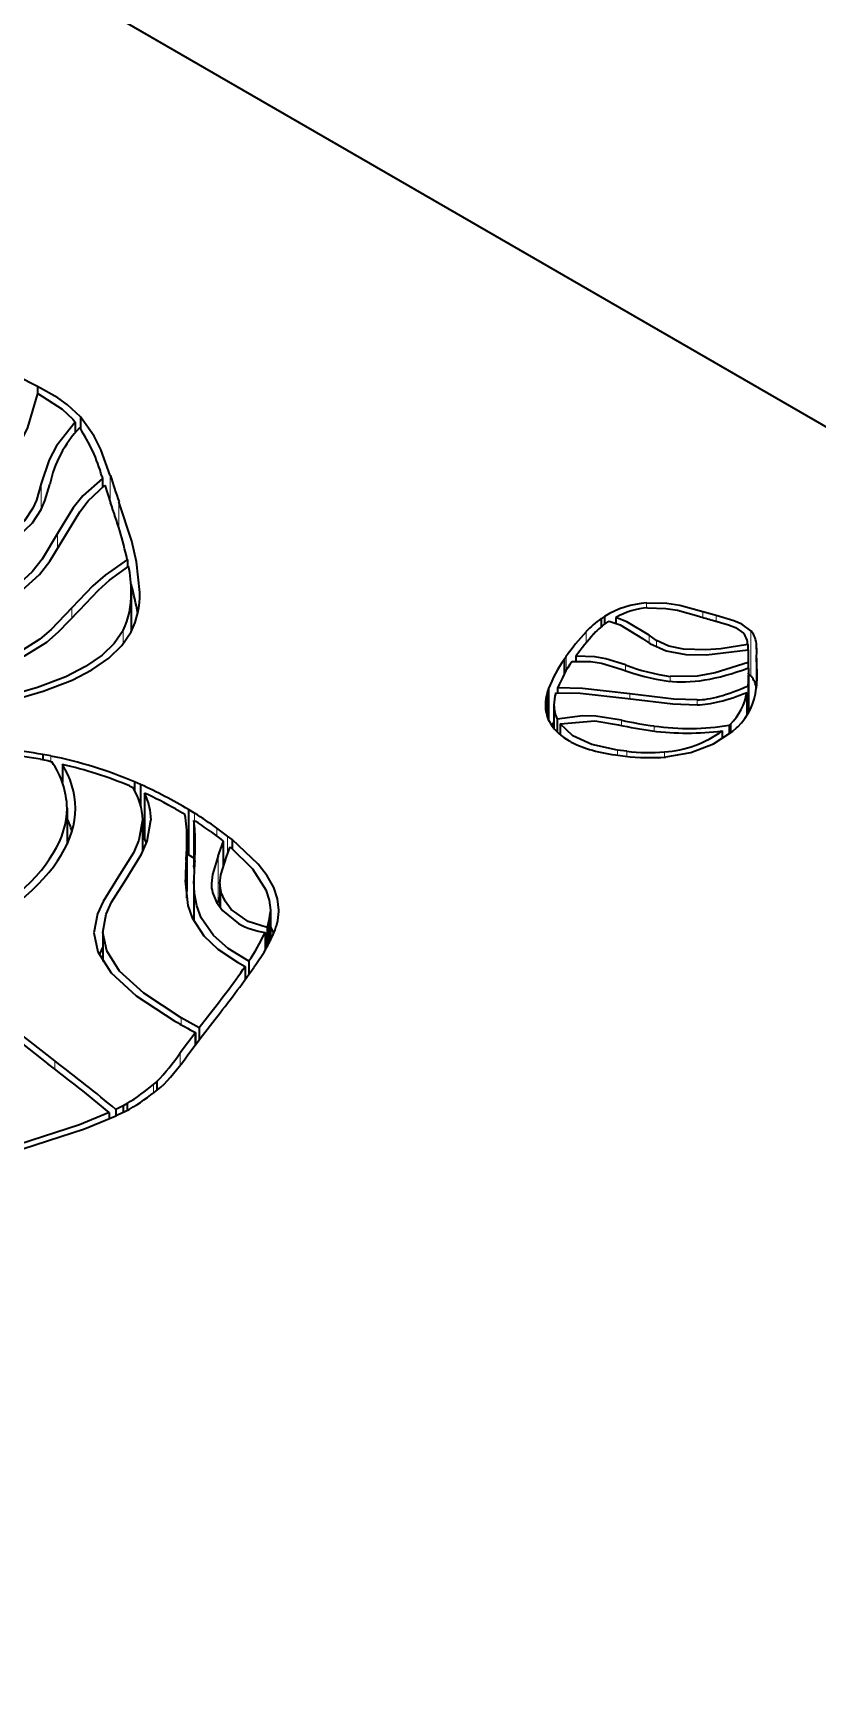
# Model space of a CAD drawing. Extents: x -131 to 1002, y -402 to 783.
# Drawn here: x 737.15 to 744.22, y 595.79 to 610.67 of the extents above; entities that cross this region are included whole.
import ezdxf

# ---------------------------------------------------------------- set-up
doc = ezdxf.new("R2010")
doc.units = 0

msp = doc.modelspace()

# ---------------------------------------------------------------- linework, layer by layer
at = {"color": 7, "lineweight": 35}
msp.add_line((763.909, 595.794), (717.41, 622.64), dxfattribs=at)
at = {"color": 7, "lineweight": 35, "ltscale": 0.012901}
msp.add_line((737.186, 607.479), (736.725, 607.711), dxfattribs=at)
at = {"color": 7, "lineweight": 35, "ltscale": 0.001974}
msp.add_line((737.186, 607.479), (737.186, 607.4), dxfattribs=at)
at = {"color": 7, "lineweight": 35, "ltscale": 0.000828277}
msp.add_line((737.507, 607.185), (737.526, 607.158), dxfattribs=at)
at = {"color": 7, "lineweight": 35, "ltscale": 0.002452}
msp.add_line((737.526, 607.158), (737.526, 607.06), dxfattribs=at)
at = {"color": 7, "lineweight": 35, "ltscale": 0.002849}
msp.add_line((737.576, 607.205), (737.576, 607.091), dxfattribs=at)
at = {"color": 7, "lineweight": 35, "ltscale": 0.000552975}
msp.add_line((737.768, 606.668), (737.775, 606.647), dxfattribs=at)
at = {"color": 7, "lineweight": 13, "ltscale": 0.005939}
msp.add_line((737.844, 606.676), (737.844, 606.438), dxfattribs=at)
at = {"color": 7, "lineweight": 13, "ltscale": 0.005721}
msp.add_line((737.221, 606.602), (737.221, 606.373), dxfattribs=at)
at = {"color": 7, "lineweight": 35, "ltscale": 0.001889}
msp.add_line((737.775, 606.647), (737.775, 606.571), dxfattribs=at)
at = {"color": 7, "lineweight": 35, "ltscale": 0.004144}
msp.add_line((737.795, 606.587), (737.847, 606.43), dxfattribs=at)
at = {"color": 7, "lineweight": 13, "ltscale": 0.005923}
msp.add_line((737.922, 606.438), (737.922, 606.201), dxfattribs=at)
at = {"color": 7, "lineweight": 13, "ltscale": 0.003571}
msp.add_line((737.368, 606.153), (737.368, 606.01), dxfattribs=at)
at = {"color": 7, "lineweight": 35, "ltscale": 0.001694}
msp.add_line((737.998, 605.918), (737.998, 605.851), dxfattribs=at)
at = {"color": 7, "lineweight": 13, "ltscale": 0.00239}
msp.add_line((737.497, 605.481), (737.497, 605.386), dxfattribs=at)
at = {"color": 7, "lineweight": 35, "ltscale": 0.008749}
msp.add_line((738.033, 605.618), (738.033, 605.268), dxfattribs=at)
at = {"color": 7, "lineweight": 13, "ltscale": 0.00112}
msp.add_line((742.684, 605.525), (742.684, 605.481), dxfattribs=at)
at = {"color": 7, "lineweight": 35, "ltscale": 0.00093402}
msp.add_line((742.305, 605.405), (742.274, 605.384), dxfattribs=at)
at = {"color": 7, "lineweight": 35, "ltscale": 0.001826}
msp.add_line((742.274, 605.384), (742.274, 605.311), dxfattribs=at)
at = {"color": 7, "lineweight": 35, "ltscale": 0.001721}
msp.add_line((742.305, 605.405), (742.305, 605.336), dxfattribs=at)
at = {"color": 7, "lineweight": 35, "ltscale": 0.000390208}
msp.add_line((742.332, 605.355), (742.345, 605.363), dxfattribs=at)
at = {"color": 7, "lineweight": 35, "ltscale": 0.001256}
msp.add_line((742.407, 605.395), (742.407, 605.345), dxfattribs=at)
at = {"color": 7, "lineweight": 35, "ltscale": 0.003104}
msp.add_line((743.312, 605.412), (743.193, 605.445), dxfattribs=at)
at = {"color": 7, "lineweight": 13, "ltscale": 0.001259}
msp.add_line((743.193, 605.445), (743.193, 605.395), dxfattribs=at)
at = {"color": 7, "lineweight": 13, "ltscale": 0.001212}
msp.add_line((743.312, 605.412), (743.312, 605.363), dxfattribs=at)
at = {"color": 7, "lineweight": 13, "ltscale": 0.003104}
msp.add_line((737.959, 605.279), (737.959, 605.155), dxfattribs=at)
at = {"color": 7, "lineweight": 13, "ltscale": 0.002515}
msp.add_line((742.138, 605.267), (742.138, 605.166), dxfattribs=at)
at = {"color": 7, "lineweight": 35, "ltscale": 0.002021}
for p, q in [((742.648, 605.205), (742.714, 605.159)), ((742.773, 605.188), (742.707, 605.234))]:
    msp.add_line(p, q, dxfattribs=at)
at = {"color": 7, "lineweight": 13, "ltscale": 0.001736}
msp.add_line((742.707, 605.234), (742.707, 605.164), dxfattribs=at)
at = {"color": 7, "lineweight": 13, "ltscale": 0.001553}
msp.add_line((742.773, 605.188), (742.773, 605.126), dxfattribs=at)
at = {"color": 7, "lineweight": 13, "ltscale": 0.010207}
for p, q in [((743.626, 605.275), (743.626, 604.866)), ((738.819, 603.244), (738.819, 602.836))]:
    msp.add_line(p, q, dxfattribs=at)
at = {"color": 7, "lineweight": 35, "ltscale": 0.000724784}
msp.add_line((741.957, 605.04), (741.94, 605.017), dxfattribs=at)
at = {"color": 7, "lineweight": 13, "ltscale": 0.003172}
msp.add_line((741.957, 605.04), (741.957, 604.913), dxfattribs=at)
at = {"color": 7, "lineweight": 35, "ltscale": 0.00108}
msp.add_line((742.045, 605.045), (742.045, 605.002), dxfattribs=at)
at = {"color": 7, "lineweight": 35, "ltscale": 0.001161}
msp.add_line((743.597, 605.15), (743.597, 605.103), dxfattribs=at)
at = {"color": 7, "lineweight": 35, "ltscale": 0.000621063}
msp.add_line((743.6, 605.104), (743.601, 605.079), dxfattribs=at)
at = {"color": 7, "lineweight": 35, "ltscale": 0.000529515}
msp.add_line((743.601, 605.079), (743.6, 605.058), dxfattribs=at)
at = {"color": 7, "lineweight": 35, "ltscale": 0.000679059}
msp.add_line((743.6, 605.058), (743.6, 605.031), dxfattribs=at)
at = {"color": 7, "lineweight": 13, "ltscale": 0.001335}
msp.add_line((743.6, 605.058), (743.6, 605.004), dxfattribs=at)
at = {"color": 7, "lineweight": 35, "ltscale": 0.000656172}
msp.add_line((743.6, 605.031), (743.6, 605.004), dxfattribs=at)
at = {"color": 7, "lineweight": 35, "ltscale": 0.001979}
for p, q in [((743.601, 605.079), (743.601, 605)), ((743.44, 604.432), (743.44, 604.352))]:
    msp.add_line(p, q, dxfattribs=at)
at = {"color": 7, "lineweight": 35, "ltscale": 0.000577944}
msp.add_line((743.677, 605.118), (743.676, 605.141), dxfattribs=at)
at = {"color": 7, "lineweight": 13, "ltscale": 0.00929}
msp.add_line((743.676, 605.141), (743.676, 604.769), dxfattribs=at)
at = {"color": 7, "lineweight": 35, "ltscale": 0.000585969}
msp.add_line((743.678, 605.094), (743.677, 605.118), dxfattribs=at)
at = {"color": 7, "lineweight": 35, "ltscale": 0.001279}
msp.add_line((743.677, 605.118), (743.677, 605.067), dxfattribs=at)
at = {"color": 7, "lineweight": 35, "ltscale": 0.001692}
msp.add_line((743.677, 605.027), (743.678, 605.094), dxfattribs=at)
at = {"color": 7, "lineweight": 35, "ltscale": 0.00053569}
msp.add_line((743.677, 605.005), (743.677, 605.027), dxfattribs=at)
at = {"color": 7, "lineweight": 35, "ltscale": 0.006213}
msp.add_line((743.677, 605.027), (743.677, 604.778), dxfattribs=at)
at = {"color": 7, "lineweight": 35, "ltscale": 0.003317}
msp.add_line((741.94, 605.017), (741.94, 604.884), dxfattribs=at)
at = {"color": 7, "lineweight": 13, "ltscale": 0.001295}
msp.add_line((742.495, 604.967), (742.495, 604.915), dxfattribs=at)
at = {"color": 7, "lineweight": 35, "ltscale": 0.000966325}
msp.add_line((743.626, 604.866), (743.598, 604.893), dxfattribs=at)
at = {"color": 7, "lineweight": 35, "ltscale": 0.000356001}
msp.add_line((743.6, 605.004), (743.601, 604.99), dxfattribs=at)
at = {"color": 7, "lineweight": 35, "ltscale": 0.001292}
msp.add_line((743.601, 604.99), (743.601, 604.939), dxfattribs=at)
at = {"color": 7, "lineweight": 35, "ltscale": 0.001644}
msp.add_line((743.603, 604.939), (743.604, 604.874), dxfattribs=at)
at = {"color": 7, "lineweight": 35, "ltscale": 0.000659752}
msp.add_line((743.678, 604.979), (743.677, 605.005), dxfattribs=at)
at = {"color": 7, "lineweight": 13, "ltscale": 0.005583}
msp.add_line((743.677, 605.005), (743.677, 604.782), dxfattribs=at)
at = {"color": 7, "lineweight": 35, "ltscale": 0.002485}
msp.add_line((743.682, 604.88), (743.678, 604.979), dxfattribs=at)
at = {"color": 7, "lineweight": 13, "ltscale": 0.004599}
msp.add_line((743.678, 604.979), (743.678, 604.795), dxfattribs=at)
at = {"color": 7, "lineweight": 35, "ltscale": 0.000874946}
msp.add_line((741.799, 604.753), (741.788, 604.719), dxfattribs=at)
at = {"color": 7, "lineweight": 35, "ltscale": 0.007025}
msp.add_line((741.799, 604.753), (741.799, 604.472), dxfattribs=at)
at = {"color": 7, "lineweight": 35, "ltscale": 0.001109}
msp.add_line((741.881, 604.759), (741.881, 604.714), dxfattribs=at)
at = {"color": 7, "lineweight": 13, "ltscale": 0.001137}
msp.add_line((742.897, 604.864), (742.897, 604.819), dxfattribs=at)
at = {"color": 7, "lineweight": 35, "ltscale": 0.000204229}
msp.add_line((743.601, 604.786), (743.6, 604.778), dxfattribs=at)
at = {"color": 7, "lineweight": 35, "ltscale": 0.006253}
msp.add_line((743.6, 604.778), (743.6, 604.528), dxfattribs=at)
at = {"color": 7, "lineweight": 35, "ltscale": 0.006418}
msp.add_line((743.601, 604.786), (743.601, 604.529), dxfattribs=at)
at = {"color": 7, "lineweight": 35, "ltscale": 0.008447}
msp.add_line((743.604, 604.874), (743.604, 604.536), dxfattribs=at)
at = {"color": 7, "lineweight": 35, "ltscale": 0.000693575}
msp.add_line((743.675, 604.756), (743.677, 604.783), dxfattribs=at)
at = {"color": 7, "lineweight": 35, "ltscale": 0.00553}
msp.add_line((741.788, 604.719), (741.788, 604.498), dxfattribs=at)
at = {"color": 7, "lineweight": 35, "ltscale": 0.005309}
msp.add_line((741.848, 604.606), (741.848, 604.393), dxfattribs=at)
at = {"color": 7, "lineweight": 35, "ltscale": 5.11568e-05}
msp.add_line((741.864, 604.712), (741.865, 604.714), dxfattribs=at)
at = {"color": 7, "lineweight": 13, "ltscale": 0.001147}
msp.add_line((742.533, 604.707), (742.533, 604.661), dxfattribs=at)
at = {"color": 7, "lineweight": 13, "ltscale": 0.001111}
msp.add_line((743.139, 604.651), (743.139, 604.607), dxfattribs=at)
at = {"color": 7, "lineweight": 35, "ltscale": 0.005203}
msp.add_line((743.59, 604.719), (743.59, 604.511), dxfattribs=at)
at = {"color": 7, "lineweight": 35, "ltscale": 0.000603949}
msp.add_line((741.805, 604.459), (741.817, 604.438), dxfattribs=at)
at = {"color": 7, "lineweight": 35, "ltscale": 0.001056}
msp.add_line((741.848, 604.456), (741.83, 604.418), dxfattribs=at)
at = {"color": 7, "lineweight": 35, "ltscale": 0.002878}
msp.add_line((741.877, 604.477), (741.877, 604.362), dxfattribs=at)
at = {"color": 7, "lineweight": 35, "ltscale": 0.002457}
msp.add_line((741.904, 604.435), (741.904, 604.337), dxfattribs=at)
at = {"color": 7, "lineweight": 13, "ltscale": 0.00118}
msp.add_line((742.457, 604.469), (742.457, 604.421), dxfattribs=at)
at = {"color": 7, "lineweight": 35, "ltscale": 0.000333019}
msp.add_line((743.44, 604.432), (743.43, 604.423), dxfattribs=at)
at = {"color": 7, "lineweight": 13, "ltscale": 0.001138}
msp.add_line((742.753, 604.416), (742.753, 604.371), dxfattribs=at)
at = {"color": 7, "lineweight": 35, "ltscale": 0.001802}
msp.add_line((743.367, 604.373), (743.367, 604.301), dxfattribs=at)
at = {"color": 7, "lineweight": 35, "ltscale": 0.001953}
msp.add_line((743.43, 604.423), (743.43, 604.345), dxfattribs=at)
at = {"color": 7, "lineweight": 35, "ltscale": 0.001135}
msp.add_line((743.462, 604.37), (743.496, 604.4), dxfattribs=at)
at = {"color": 7, "lineweight": 35, "ltscale": 0.000352277}
msp.add_line((743.496, 604.4), (743.506, 604.409), dxfattribs=at)
at = {"color": 7, "lineweight": 35, "ltscale": 0.00179}
msp.add_line((737.306, 604.146), (737.236, 604.159), dxfattribs=at)
at = {"color": 7, "lineweight": 35, "ltscale": 0.001173}
msp.add_line((737.236, 604.159), (737.236, 604.112), dxfattribs=at)
at = {"color": 7, "lineweight": 13, "ltscale": 0.001208}
msp.add_line((737.306, 604.146), (737.306, 604.097), dxfattribs=at)
at = {"color": 7, "lineweight": 35, "ltscale": 0.002209}
msp.add_line((742.403, 604.155), (742.491, 604.144), dxfattribs=at)
at = {"color": 7, "lineweight": 35, "ltscale": 0.002117}
msp.add_line((742.505, 604.188), (742.42, 604.198), dxfattribs=at)
at = {"color": 7, "lineweight": 13, "ltscale": 0.001141}
msp.add_line((742.42, 604.198), (742.42, 604.152), dxfattribs=at)
at = {"color": 7, "lineweight": 13, "ltscale": 0.001129}
msp.add_line((742.505, 604.188), (742.505, 604.143), dxfattribs=at)
at = {"color": 7, "lineweight": 13, "ltscale": 0.001122}
msp.add_line((742.845, 604.182), (742.845, 604.137), dxfattribs=at)
at = {"color": 7, "lineweight": 35, "ltscale": 0.001706}
msp.add_line((737.214, 604.117), (737.281, 604.104), dxfattribs=at)
at = {"color": 7, "lineweight": 35, "ltscale": 0.000939637}
msp.add_line((737.281, 604.104), (737.318, 604.094), dxfattribs=at)
at = {"color": 7, "lineweight": 35, "ltscale": 0.004015}
msp.add_line((737.412, 604.071), (737.412, 603.91), dxfattribs=at)
at = {"color": 7, "lineweight": 35, "ltscale": 0.00079884}
msp.add_line((738.017, 603.876), (738.047, 603.863), dxfattribs=at)
at = {"color": 7, "lineweight": 35, "ltscale": 0.001508}
msp.add_line((738.118, 603.888), (738.063, 603.912), dxfattribs=at)
at = {"color": 7, "lineweight": 35, "ltscale": 0.001921}
msp.add_line((738.063, 603.912), (738.063, 603.835), dxfattribs=at)
at = {"color": 7, "lineweight": 35, "ltscale": 0.004645}
msp.add_line((738.118, 603.888), (738.118, 603.702), dxfattribs=at)
at = {"color": 7, "lineweight": 35, "ltscale": 0.010207}
for p, q in [((738.153, 603.811), (738.153, 603.403)), ((738.55, 603.662), (738.55, 603.254)), ((738.598, 603.565), (738.598, 603.157)), ((738.536, 603.393), (738.536, 602.984))]:
    msp.add_line(p, q, dxfattribs=at)
at = {"color": 7, "lineweight": 35, "ltscale": 0.008119}
msp.add_line((737.454, 603.675), (737.454, 603.35), dxfattribs=at)
at = {"color": 7, "lineweight": 35, "ltscale": 0.007239}
msp.add_line((738.136, 603.57), (738.136, 603.28), dxfattribs=at)
at = {"color": 7, "lineweight": 35, "ltscale": 0.001806}
msp.add_line((738.432, 603.669), (738.495, 603.632), dxfattribs=at)
at = {"color": 7, "lineweight": 35, "ltscale": 0.000638569}
msp.add_line((738.495, 603.632), (738.516, 603.618), dxfattribs=at)
at = {"color": 7, "lineweight": 35, "ltscale": 0.001563}
for p, q in [((738.604, 603.63), (738.55, 603.662)), ((738.604, 603.221), (738.55, 603.254))]:
    msp.add_line(p, q, dxfattribs=at)
at = {"color": 7, "lineweight": 13, "ltscale": 0.001688}
msp.add_line((738.604, 603.63), (738.604, 603.562), dxfattribs=at)
at = {"color": 7, "lineweight": 35, "ltscale": 0.000452723}
msp.add_line((738.153, 603.464), (738.136, 603.471), dxfattribs=at)
at = {"color": 7, "lineweight": 35, "ltscale": 0.001148}
msp.add_line((738.171, 603.361), (738.153, 603.403), dxfattribs=at)
at = {"color": 7, "lineweight": 35, "ltscale": 0.002935}
msp.add_line((738.746, 603.467), (738.841, 603.397), dxfattribs=at)
at = {"color": 7, "lineweight": 35, "ltscale": 0.002997}
msp.add_line((738.902, 603.424), (738.806, 603.495), dxfattribs=at)
at = {"color": 7, "lineweight": 13, "ltscale": 0.001788}
msp.add_line((738.806, 603.495), (738.806, 603.424), dxfattribs=at)
at = {"color": 7, "lineweight": 35, "ltscale": 0.00075092}
msp.add_line((738.841, 603.397), (738.864, 603.379), dxfattribs=at)
at = {"color": 7, "lineweight": 35, "ltscale": 0.001286}
msp.add_line((738.943, 603.392), (738.902, 603.424), dxfattribs=at)
at = {"color": 7, "lineweight": 13, "ltscale": 0.004118}
msp.add_line((738.902, 603.424), (738.902, 603.259), dxfattribs=at)
at = {"color": 7, "lineweight": 35, "ltscale": 0.002032}
msp.add_line((738.943, 603.392), (738.943, 603.311), dxfattribs=at)
at = {"color": 7, "lineweight": 35, "ltscale": 0.000426289}
msp.add_line((738.55, 603.254), (738.536, 603.263), dxfattribs=at)
at = {"color": 7, "lineweight": 35, "ltscale": 0.005623}
msp.add_line((738.864, 603.379), (738.864, 603.154), dxfattribs=at)
at = {"color": 7, "lineweight": 35, "ltscale": 0.00241}
msp.add_line((738.894, 603.235), (738.925, 603.326), dxfattribs=at)
at = {"color": 7, "lineweight": 13, "ltscale": 0.007851}
msp.add_line((738.528, 603.202), (738.528, 602.888), dxfattribs=at)
at = {"color": 7, "lineweight": 35, "ltscale": 0.000628547}
msp.add_line((738.601, 603.132), (738.598, 603.157), dxfattribs=at)
at = {"color": 7, "lineweight": 35, "ltscale": 0.003076}
msp.add_line((738.536, 602.984), (738.532, 602.862), dxfattribs=at)
at = {"color": 7, "lineweight": 35, "ltscale": 0.009079}
msp.add_line((738.598, 603.02), (738.598, 602.657), dxfattribs=at)
at = {"color": 7, "lineweight": 35, "ltscale": 0.005347}
msp.add_line((738.833, 602.995), (738.833, 602.781), dxfattribs=at)
at = {"color": 7, "lineweight": 35, "ltscale": 0.00058667}
msp.add_line((738.819, 602.836), (738.81, 602.814), dxfattribs=at)
at = {"color": 7, "lineweight": 35, "ltscale": 0.001011}
msp.add_line((738.833, 602.874), (738.819, 602.836), dxfattribs=at)
at = {"color": 7, "lineweight": 13, "ltscale": 0.003831}
msp.add_line((738.843, 602.921), (738.843, 602.768), dxfattribs=at)
at = {"color": 7, "lineweight": 35, "ltscale": 0.001699}
msp.add_line((739.274, 602.665), (739.259, 602.599), dxfattribs=at)
at = {"color": 7, "lineweight": 35, "ltscale": 9.79538e-05}
msp.add_line((739.278, 602.664), (739.274, 602.665), dxfattribs=at)
at = {"color": 7, "lineweight": 35, "ltscale": 0.005272}
msp.add_line((739.274, 602.665), (739.274, 602.454), dxfattribs=at)
at = {"color": 7, "lineweight": 35, "ltscale": 0.005083}
msp.add_line((739.278, 602.664), (739.278, 602.461), dxfattribs=at)
at = {"color": 7, "lineweight": 35, "ltscale": 0.000268572}
msp.add_line((739.289, 602.755), (739.289, 602.744), dxfattribs=at)
at = {"color": 7, "lineweight": 35, "ltscale": 0.006834}
msp.add_line((739.289, 602.755), (739.289, 602.481), dxfattribs=at)
at = {"color": 7, "lineweight": 13, "ltscale": 0.006573}
msp.add_line((739.289, 602.744), (739.289, 602.481), dxfattribs=at)
at = {"color": 7, "lineweight": 35, "ltscale": 0.000312839}
msp.add_line((739.365, 602.743), (739.365, 602.756), dxfattribs=at)
at = {"color": 7, "lineweight": 35, "ltscale": 0.006593}
msp.add_line((737.777, 602.555), (737.777, 602.291), dxfattribs=at)
at = {"color": 7, "lineweight": 35, "ltscale": 0.004024}
msp.add_line((739.241, 602.555), (739.241, 602.394), dxfattribs=at)
at = {"color": 7, "lineweight": 35, "ltscale": 0.004335}
msp.add_line((739.259, 602.599), (739.259, 602.425), dxfattribs=at)
at = {"color": 7, "lineweight": 35, "ltscale": 0.001729}
msp.add_line((739.32, 602.549), (739.289, 602.611), dxfattribs=at)
at = {"color": 7, "lineweight": 35, "ltscale": 0.000930386}
msp.add_line((739.332, 602.579), (739.34, 602.615), dxfattribs=at)
at = {"color": 7, "lineweight": 35, "ltscale": 8.87112e-05}
msp.add_line((739.34, 602.615), (739.344, 602.615), dxfattribs=at)
at = {"color": 7, "lineweight": 35, "ltscale": 0.00055291}
msp.add_line((739.344, 602.615), (739.349, 602.636), dxfattribs=at)
at = {"color": 7, "lineweight": 35, "ltscale": 0.001954}
msp.add_line((737.777, 602.423), (737.744, 602.353), dxfattribs=at)
at = {"color": 7, "lineweight": 35, "ltscale": 0.001999}
msp.add_line((738.992, 602.286), (739.062, 602.248), dxfattribs=at)
at = {"color": 7, "lineweight": 35, "ltscale": 0.002934}
msp.add_line((739.062, 602.248), (739.062, 602.131), dxfattribs=at)
at = {"color": 7, "lineweight": 35, "ltscale": 0.002983}
msp.add_line((739.093, 602.294), (739.093, 602.174), dxfattribs=at)
at = {"color": 7, "lineweight": 35, "ltscale": 0.000767795}
msp.add_line((739.139, 602.24), (739.157, 602.265), dxfattribs=at)
at = {"color": 7, "lineweight": 35, "ltscale": 0.004641}
msp.add_line((738.647, 601.695), (738.484, 601.784), dxfattribs=at)
at = {"color": 7, "lineweight": 13, "ltscale": 0.001559}
msp.add_line((738.484, 601.784), (738.484, 601.722), dxfattribs=at)
at = {"color": 7, "lineweight": 35, "ltscale": 0.003036}
msp.add_line((738.721, 601.791), (738.647, 601.695), dxfattribs=at)
at = {"color": 7, "lineweight": 35, "ltscale": 0.004687}
msp.add_line((738.676, 601.625), (738.791, 601.773), dxfattribs=at)
at = {"color": 7, "lineweight": 35, "ltscale": 0.005489}
msp.add_line((738.606, 601.643), (738.474, 601.468), dxfattribs=at)
at = {"color": 7, "lineweight": 35, "ltscale": 0.005462}
msp.add_line((738.545, 601.45), (738.676, 601.625), dxfattribs=at)
at = {"color": 7, "lineweight": 35, "ltscale": 0.000287198}
msp.add_line((738.613, 601.652), (738.606, 601.643), dxfattribs=at)
at = {"color": 7, "lineweight": 13, "ltscale": 0.002757}
msp.add_line((738.606, 601.643), (738.606, 601.533), dxfattribs=at)
at = {"color": 7, "lineweight": 35, "ltscale": 0.002753}
msp.add_line((738.613, 601.652), (738.613, 601.542), dxfattribs=at)
at = {"color": 7, "lineweight": 35, "ltscale": 0.002731}
msp.add_line((738.647, 601.695), (738.647, 601.586), dxfattribs=at)
at = {"color": 7, "lineweight": 13, "ltscale": 0.002835}
msp.add_line((738.474, 601.468), (738.474, 601.354), dxfattribs=at)
at = {"color": 7, "lineweight": 13, "ltscale": 0.00184}
msp.add_line((737.343, 601.396), (737.343, 601.322), dxfattribs=at)
at = {"color": 7, "lineweight": 35, "ltscale": 0.000942931}
msp.add_line((738.264, 601.209), (738.235, 601.185), dxfattribs=at)
at = {"color": 7, "lineweight": 13, "ltscale": 0.001927}
msp.add_line((738.235, 601.185), (738.235, 601.108), dxfattribs=at)
at = {"color": 7, "lineweight": 35, "ltscale": 0.001985}
msp.add_line((738.264, 601.209), (738.264, 601.13), dxfattribs=at)
at = {"color": 7, "lineweight": 35, "ltscale": 0.000991057}
msp.add_line((738.3, 601.16), (738.329, 601.186), dxfattribs=at)
at = {"color": 7, "lineweight": 35, "ltscale": 0.001006}
msp.add_line((737.997, 601.011), (737.961, 600.991), dxfattribs=at)
at = {"color": 7, "lineweight": 35, "ltscale": 0.001527}
msp.add_line((737.997, 601.011), (737.997, 600.95), dxfattribs=at)
at = {"color": 7, "lineweight": 35, "ltscale": 0.001411}
msp.add_line((737.833, 600.929), (737.833, 600.873), dxfattribs=at)
at = {"color": 7, "lineweight": 35, "ltscale": 0.000822631}
msp.add_line((737.887, 600.897), (737.916, 600.911), dxfattribs=at)
at = {"color": 7, "lineweight": 35, "ltscale": 0.001908}
msp.add_line((737.961, 600.991), (737.893, 600.957), dxfattribs=at)
at = {"color": 7, "lineweight": 35, "ltscale": 0.001443}
msp.add_line((737.893, 600.957), (737.893, 600.9), dxfattribs=at)
at = {"color": 7, "lineweight": 35, "ltscale": 0.002707}
msp.add_line((737.916, 600.911), (738.014, 600.958), dxfattribs=at)
at = {"color": 7, "lineweight": 35, "ltscale": 0.00148}
msp.add_line((737.961, 600.991), (737.961, 600.932), dxfattribs=at)
at = {"color": 7, "lineweight": 35, "ltscale": 0.001098}
msp.add_line((738.014, 600.958), (738.052, 600.98), dxfattribs=at)
at = {"color": 7, "lineweight": 35}
for points in [[(735.194, 605.984), (735.747, 606.072), (735.996, 606.138), (736.219, 606.22), (736.406, 606.311), (736.573, 606.416), (736.793, 606.608), (736.968, 606.838), (737.099, 607.107), (737.19, 607.416)], [(737.576, 607.205), (737.457, 607.314), (737.37, 607.375), (737.186, 607.479)], [(737.19, 607.416), (737.411, 607.275), (737.507, 607.185)], [(737.526, 607.158), (737.358, 606.943), (737.292, 606.818), (737.221, 606.602)], [(737.844, 606.676), (737.759, 606.911), (737.699, 607.03), (737.576, 607.205)], [(737.221, 606.602), (737.178, 606.454), (737.146, 606.381), (737.071, 606.267), (736.871, 606.077)], [(736.933, 606.05), (737.142, 606.25), (737.22, 606.37), (737.253, 606.446), (737.298, 606.595)], [(737.775, 606.647), (737.596, 606.492), (737.508, 606.383), (737.368, 606.153)], [(737.442, 606.139), (737.568, 606.348), (737.645, 606.446), (737.795, 606.587)], [(738.111, 605.62), (738.081, 605.896), (738.037, 606.082), (737.922, 606.438)], [(737.368, 606.153), (737.229, 605.922), (737.139, 605.807), (736.956, 605.638), (736.767, 605.516), (736.521, 605.399)], [(736.565, 605.363), (736.82, 605.484), (737.017, 605.61), (737.206, 605.784), (737.299, 605.902), (737.442, 606.139)], [(737.998, 605.918), (737.797, 605.777), (737.686, 605.679), (737.497, 605.481)], [(737.565, 605.461), (737.737, 605.641), (737.836, 605.73), (738.01, 605.859)], [(737.497, 605.481), (737.312, 605.287), (737.209, 605.2), (737.027, 605.085), (736.857, 605.014), (736.649, 604.959)], [(743.193, 605.445), (742.983, 605.503), (742.868, 605.521), (742.684, 605.525)], [(742.693, 605.481), (742.858, 605.477), (742.962, 605.46), (743.155, 605.407)], [(736.675, 604.917), (736.896, 604.976), (737.077, 605.051), (737.27, 605.173), (737.377, 605.264), (737.565, 605.461)], [(742.345, 605.363), (742.445, 605.33), (742.648, 605.205)], [(742.707, 605.234), (742.507, 605.357), (742.407, 605.395)], [(743.28, 605.371), (743.424, 605.33), (743.487, 605.304), (743.558, 605.254)], [(743.626, 605.275), (743.542, 605.335), (743.47, 605.366), (743.312, 605.412)], [(737.959, 605.279), (737.879, 605.161), (737.771, 605.056), (737.62, 604.952), (737.442, 604.861), (737.187, 604.764), (736.908, 604.683), (736.512, 604.597), (735.729, 604.473)], [(735.747, 604.43), (736.548, 604.557), (736.952, 604.646), (737.239, 604.729), (737.499, 604.83), (737.679, 604.923), (737.832, 605.029), (737.947, 605.141), (738.032, 605.266)], [(743.597, 605.15), (743.354, 605.113), (743.218, 605.104), (743.018, 605.109), (742.884, 605.136), (742.773, 605.188)], [(742.495, 604.967), (742.315, 605.021), (742.217, 605.039), (742.045, 605.045)], [(742.714, 605.159), (742.861, 605.093), (743.037, 605.062), (743.224, 605.059), (743.6, 605.104)], [(742.011, 604.999), (742.181, 604.999), (742.276, 604.983), (742.455, 604.929)], [(743.601, 604.99), (743.304, 604.896), (743.14, 604.866), (742.897, 604.864)], [(742.533, 604.707), (742.107, 604.755), (741.881, 604.759)], [(741.865, 604.714), (742.086, 604.713), (742.515, 604.664)], [(742.515, 604.664), (742.922, 604.615), (743.14, 604.607)], [(743.139, 604.651), (742.93, 604.659), (742.533, 604.707)], [(742.457, 604.469), (742.227, 604.506), (742.105, 604.507), (741.877, 604.477)], [(741.904, 604.435), (742.216, 604.462), (742.431, 604.427)], [(742.42, 604.198), (742.191, 604.249), (742.018, 604.329), (741.904, 604.435)], [(742.857, 604.138), (743.084, 604.178), (743.288, 604.256), (743.462, 604.37)], [(738.136, 603.57), (738.103, 603.387), (738.053, 603.272), (737.915, 603.052)], [(737.987, 603.036), (738.127, 603.261), (738.178, 603.379), (738.211, 603.567)], [(739.365, 602.756), (739.354, 602.857), (739.319, 602.96), (739.261, 603.064), (739.179, 603.171), (738.943, 603.392)], [(738.819, 603.244), (738.765, 603.077), (738.756, 602.995)], [(738.925, 603.326), (739.127, 603.128), (739.248, 602.938), (739.279, 602.845), (739.289, 602.755)], [(738.833, 602.995), (738.842, 603.073), (738.894, 603.235)], [(737.915, 603.052), (737.779, 602.834), (737.729, 602.723), (737.697, 602.551)], [(737.777, 602.555), (737.808, 602.72), (737.856, 602.827), (737.987, 603.036)], [(738.521, 603.021), (738.545, 602.796), (738.584, 602.686), (738.689, 602.524), (738.816, 602.404), (738.992, 602.286)], [(739.093, 602.294), (738.908, 602.409), (738.775, 602.526), (738.664, 602.685), (738.624, 602.794), (738.604, 602.906), (738.598, 603.02)], [(738.767, 602.914), (738.803, 602.828), (738.857, 602.752), (739.001, 602.634)], [(739.259, 602.599), (739.087, 602.652), (738.936, 602.762), (738.88, 602.836), (738.843, 602.921)], [(737.697, 602.551), (737.732, 602.378), (737.853, 602.19), (738.077, 601.983), (738.427, 601.754)], [(738.484, 601.784), (738.146, 602.006), (737.928, 602.206), (737.812, 602.387), (737.777, 602.555)], [(736.537, 602.229), (736.562, 602.086), (736.636, 601.948), (736.796, 601.765), (736.937, 601.639), (737.281, 601.369)], [(737.343, 601.396), (737.002, 601.663), (736.864, 601.785), (736.708, 601.962), (736.638, 602.094), (736.613, 602.229)], [(737.833, 600.929), (737.566, 600.819), (737.02, 600.643)], [(737.055, 600.604), (737.612, 600.784), (737.887, 600.897)]]:
    msp.add_lwpolyline(points, dxfattribs=at)
for centre, radius, start, end in [((738.337, 606.375), 1.062, 136.5743, 168.0313), ((736.357, 606.283), 1.463, 15.2584, 34.2278), ((743.807, 608.516), 6.24, 197.1512, 199.4472), ((733.814, 604.954), 4.293, 12.9803, 20.0966), ((736.656, 605.605), 1.377, 0.5541, 10.6331), ((735.758, 605.031), 2.368, 9.7017, 16.2731), ((737.355, 605.599), 0.755, 333.7906, 1.562), ((737.309, 605.597), 0.724, 333.8939, 1.6313), ((742.743, 604.686), 0.842, 93.9974, 121.3339), ((742.756, 604.76), 0.725, 94.9381, 118.773), ((742.701, 604.753), 0.762, 124.0436, 137.5415), ((742.717, 604.784), 0.688, 123.98, 137.8219), ((743.768, 607.348), 2.036, 252.4793, 256.1449), ((743.978, 603.606), 2.479, 137.9329, 144.6469), ((744, 603.644), 2.405, 138.2145, 144.3724), ((743.414, 605.142), 0.183, 2.3835, 37.9519), ((743.459, 605.138), 0.217, 0.9177, 39.3246), ((742.955, 604.301), 1.242, 144.8236, 158.6595), ((743, 604.308), 1.206, 145.0345, 158.0723), ((743.146, 606.752), 1.949, 249.2301, 262.1512), ((743.153, 606.702), 1.856, 249.211, 262.07), ((742.619, 604.876), 1.063, 354.9962, 0.2024), ((743.114, 604.813), 0.563, 314.2141, 354.1993), ((742.654, 604.87), 0.951, 354.9201, 0.2132), ((743.47, 604.735), 0.205, 4.8178, 40.1115), ((742.184, 604.6), 0.413, 163.2321, 179.4602), ((742.09, 604.602), 0.319, 179.6737, 206.6603), ((742.231, 604.602), 0.383, 163.3301, 179.4691), ((742.142, 604.604), 0.294, 179.6348, 205.592), ((743.072, 604.805), 0.524, 314.659, 350.6413), ((742.2, 604.683), 0.455, 212.5816, 241.8443), ((743.351, 608.632), 4.258, 257.8774, 261.9167), ((743.331, 608.608), 4.277, 257.8634, 261.9884), ((743.05, 606.759), 2.407, 262.4794, 277.5616), ((743.07, 606.669), 2.275, 261.9889, 279.1156), ((742.774, 605.19), 1.01, 274.054, 305.9584), ((736.476, 599.796), 4.429, 80.1165, 89.0232), ((736.482, 599.903), 4.277, 80.1388, 88.8718), ((736.561, 600.392), 3.827, 66.8851, 78.7622), ((742.711, 606.071), 1.94, 263.4858, 274.3191), ((742.71, 605.973), 1.796, 263.4273, 274.3149), ((736.695, 603.658), 0.759, 1.2668, 35.0211), ((736.756, 603.659), 0.774, 0.9946, 32.1209), ((736.584, 600.444), 3.719, 67.3367, 77.147), ((737.579, 603.558), 0.558, 1.2174, 33.1578), ((736.467, 600.197), 4.043, 58.9917, 65.9013), ((736.577, 600.364), 3.79, 60.6945, 65.4361), ((737.654, 603.561), 0.558, 0.6147, 26.5645), ((736.713, 603.23), 0.821, 16.845, 25.4923), ((737.342, 603.405), 1.194, 359.3995, 10.2898), ((736.534, 600.29), 3.872, 55.1499, 57.7795), ((737.046, 603.371), 1.565, 359.6892, 7.1305), ((736.549, 600.315), 3.9, 54.6297, 58.2026), ((735.484, 603.42), 3.052, 355.9138, 359.4972), ((735.838, 603.374), 2.773, 356.4122, 359.7655), ((737.157, 603.888), 1.782, 338.8183, 343.3822), ((741.524, 602.989), 3.003, 175.9317, 179.3952), ((741.558, 602.989), 2.96, 175.9044, 179.3998), ((739.051, 602.994), 0.295, 179.7393, 195.691), ((739.1, 602.993), 0.267, 179.675, 195.6712), ((738.845, 602.761), 0.444, 347.4841, 357.8181), ((738.888, 602.76), 0.477, 344.9834, 357.9655), ((739.321, 603.204), 0.654, 240.7319, 262.9403), ((737.842, 603.175), 1.53, 324.8404, 336.1025), ((737.984, 603.13), 1.457, 323.5645, 337.7448), ((730.852, 608.031), 10.042, 321.5893, 324.8428), ((730.905, 608.034), 10.069, 321.5523, 324.8641), ((741.201, 606.606), 5.589, 240.2305, 242.4139), ((736.764, 602.641), 2.074, 316.3361, 325.5495), ((729.968, 591.606), 12.198, 49.8489, 53.1645), ((729.983, 591.573), 12.274, 49.8716, 53.1557), ((736.801, 602.649), 2.116, 316.248, 325.4964), ((736.921, 602.744), 2.039, 301.8402, 310.1442), ((736.911, 602.813), 2.159, 301.9011, 310.0322)]:
    msp.add_arc(centre, radius, start, end, dxfattribs=at)
for centre, major_axis, ratio, start_param, end_param in [((747.39, 611.332), (-4.817, -6.39), 0.267022, 0.149056, 0.395684), ((744.131, 605.58), (1.163, 0.866), 0.288236, 3.516532, 4.038532), ((748.047, 610.276), (-5.136, -5.595), 0.177038, 0.163669, 0.360393), ((744.001, 605.227), (2.212, 0.726), 0.368641, 3.460184, 3.79177), ((705.073, 602.799), (32.381, 0.895), 0.14248, 6.10385, 6.279248), ((703.922, 602.976), (33.607, 0.711), 0.142648, 6.10597, 6.280167)]:
    msp.add_ellipse(centre, major_axis=major_axis, ratio=ratio, start_param=start_param, end_param=end_param, dxfattribs=at)

doc.saveas('drawing.dxf')
